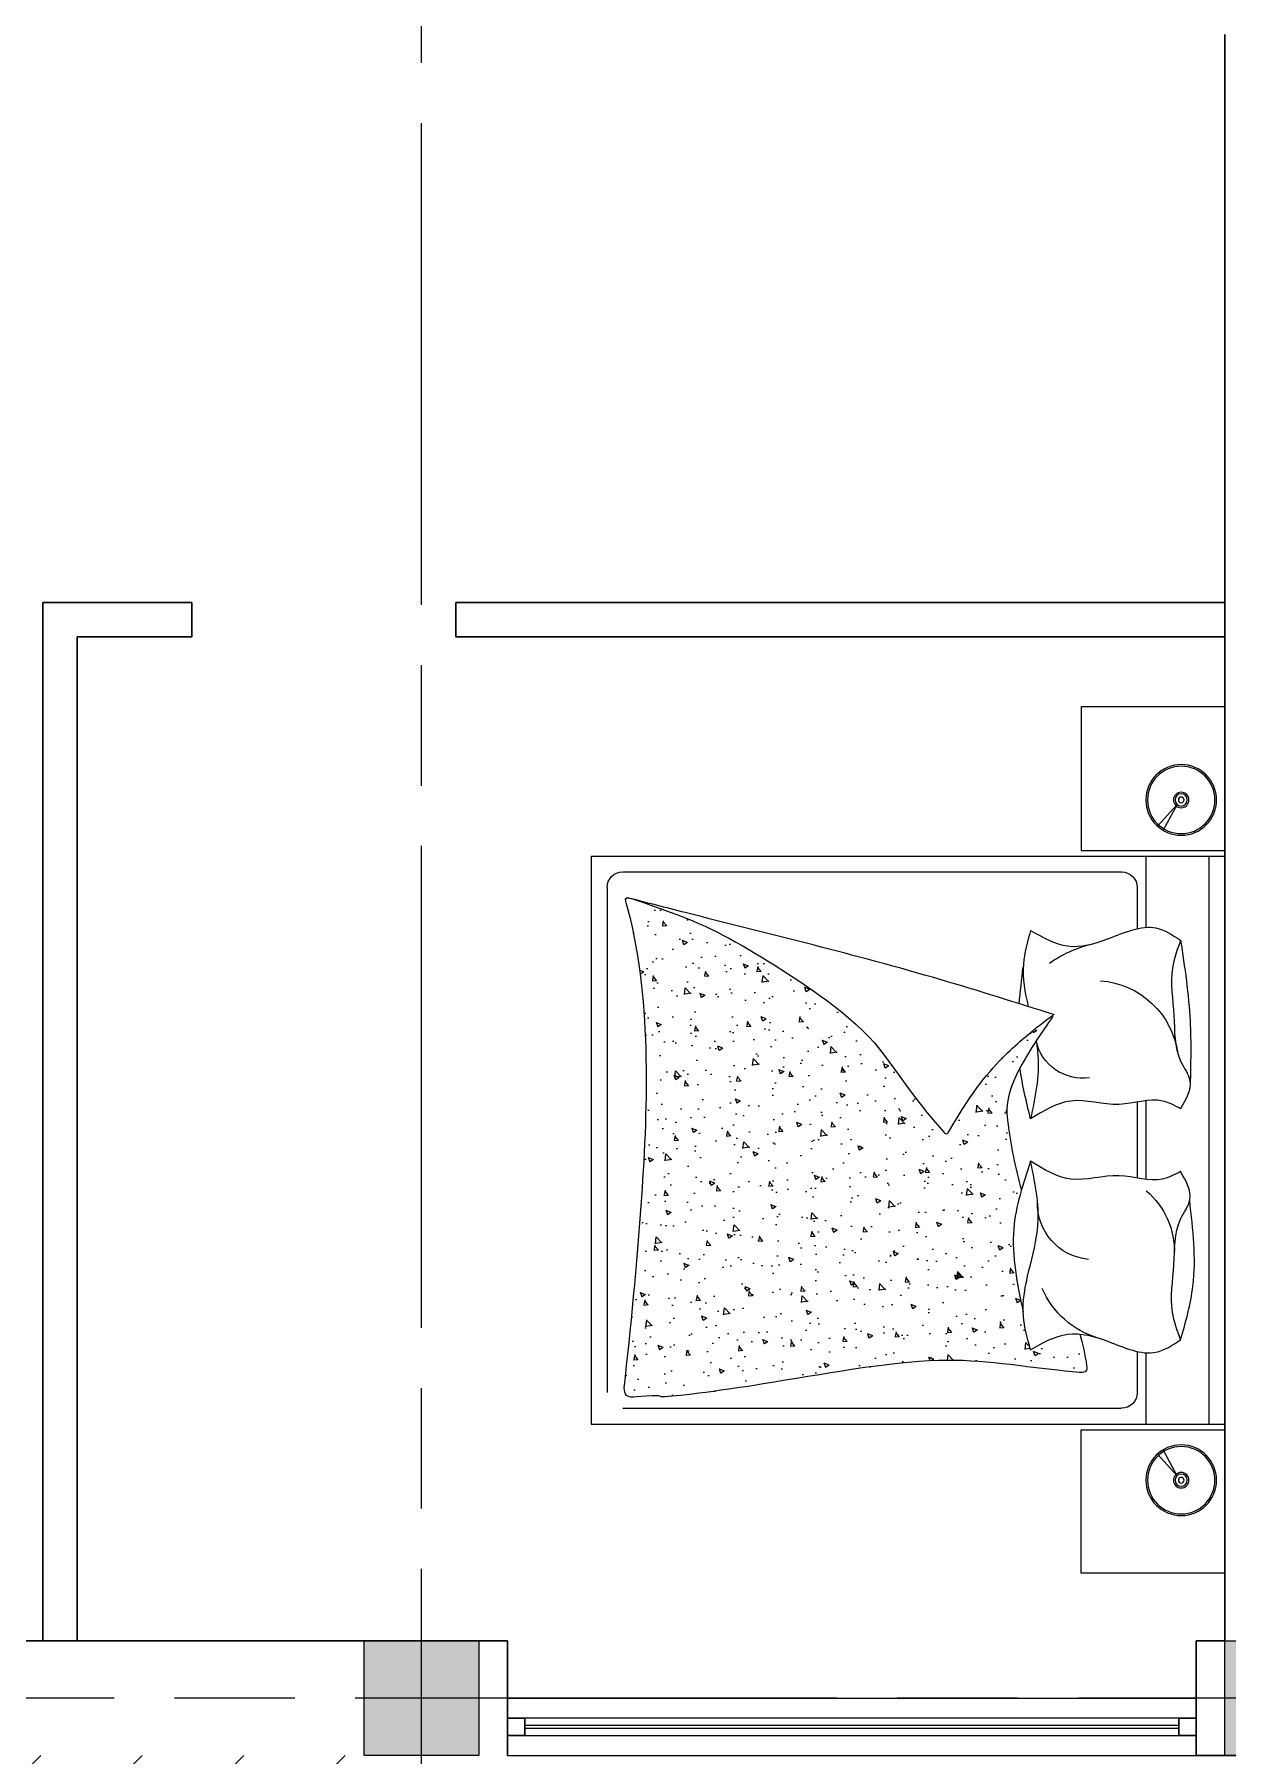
# Model space of a CAD drawing. Header units: inches. Extents: x 2870606 to 3671143, y -733551 to -473558.
# Drawn here: x 3383497 to 3387655, y -518623 to -512623 of the extents above; entities that cross this region are included whole.
import ezdxf

# ---------------------------------------------------------------- set-up
doc = ezdxf.new("R2010")
doc.units = ezdxf.units.IN
doc.header["$MEASUREMENT"] = 0
doc.linetypes.add('ACAD_ISO08W100', pattern=[36, 24, -3, 6, -3])
doc.layers.add('100_FURNITURE', color=25, linetype='Continuous')
doc.layers.add('A_Windows', color=160, linetype='Continuous')

# ---------------------------------------------------------------- blocks, each defined once
blk = doc.blocks.new('*U56')
at = {"color": 7, "lineweight": 30}
for points in [[(0, 60), (60, 60), (60, 0), (0, 0)], [(2400, 60), (2340, 60), (2340, 0), (2400, 0)]]:
    blk.add_lwpolyline(points, close=True, dxfattribs=at)
at = {"color": 4, "lineweight": 25}
for points in [[(60, 60), (2340, 60), (2340, 0), (60, 0)], [(60, 35), (2340, 35), (2340, 25), (60, 25)]]:
    blk.add_lwpolyline(points, close=True, dxfattribs=at)
blk = doc.blocks.new('iy6tito6ot76o')
at = {"layer": '100_FURNITURE'}
h = blk.add_hatch(dxfattribs=at)
h.set_pattern_fill('AR-CONC', color=256, angle=180, style=0)
h.set_pattern_definition([(230, (2869573.83, 216895.09), (-182.18467, 15.9391), [19.05, -209.55]), (175, (2869573.83, 216895.1), (35.2428, -191.05664), [15.24, -167.64]), (280.451, (2869558.65, 216896.42), (-146.9425, -175.1167), [16.19, -178.09]), (226.1842, (2869573.83, 216844.3), (-271.079, 42.0423), [28.575, -314.325]), (276.6356, (2869551.24, 216847.8), (-237.4042, -247.4256), [24.285, -267.135]), (171.184, (2869573.83, 216844.3), (-237.4046, -247.4251), [22.86, -251.46]), (201, (2869548.43, 216856.99), (-151.6149, 102.2655), [19.05, -209.55]), (146, (2869548.43, 216857), (-61.802, -184.188), [15.24, -167.64]), (251.4514, (2869535.8, 216865.51), (-213.4165, -81.92286), [16.19, -178.09]), (217.5, (2869573.83, 216895.09), (-3.0886, -84.55504), [0, -165.608, 0, -170.18, 0, -168.275]), (187.5, (2869573.83, 216895.09), (-66.81966, -100.18057), [0, -97.028, 0, -161.798, 0, -64.135]), (147.5, (2869630.474, 216895.09), (-135.590595, 5.72874), [0, -63.5, 0, -198.12, 0, -262.89]), (137.5, (2869655.87, 216895.09), (-148.12918, -25.4265), [0, -82.55, 0, -131.572, 0, -186.69])])
edge = h.paths.add_edge_path()
edge.add_spline(control_points=[(2850367.2, 262864), (2850389.4, 262654.6), (2850440.9, 262169.8), (2850463.6, 261479.6), (2850367.5, 261149.4), (2850389.5, 261156.6), (2850404.1, 261161.5), (2850404.7, 261161.7)], knot_values=[5766.267478, 5766.267478, 5766.267478, 5766.267478, 6326.544882, 7063.125625, 7075.853468, 7104.137891, 7105.215597, 7105.215597, 7105.215597, 7105.215597], degree=3, periodic=0)
edge.add_spline(control_points=[(2850404.7, 261161.7), (2850593, 261224.6), (2850752.5, 261295.9), (2851288, 261646.3), (2851309.4, 261782), (2851491, 261982.6), (2851582.2, 261825.2), (2851682.7, 261708.1), (2851788, 261619.1), (2851869.7, 261557.4), (2851832.7, 261609.1), (2851812.4, 261639), (2851802.7, 261653.8)], knot_values=[7105.215597, 7105.215597, 7105.215597, 7105.215597, 7482.255608, 7822.118426, 8365.070605, 8376.683952, 8384.467459, 8620.875161, 8806.816714, 8824.217175, 8839.174614, 8855.523867, 8855.523867, 8855.523867, 8855.523867], degree=3, periodic=0)
edge.add_arc((2851966.2, 261616.1), 167.9, 526.97885, 526.97996, ccw=False)
edge.add_spline(control_points=[(2851802.7, 261653.8), (2851779, 261690), (2851760.5, 261721.1), (2851746.3, 261748.3)], knot_values=[8855.523867, 8855.523867, 8855.523867, 8855.523867, 8895.532423, 8895.532423, 8895.532423, 8895.532423], degree=3, periodic=0)
edge.add_spline(control_points=[(2851746.3, 261748.3), (2851694.4, 261847.4), (2851703.8, 261964.3), (2851729.9, 262096.9), (2851751.6, 262173.7)], knot_values=[8895.532423, 8895.532423, 8895.532423, 8895.532423, 9041.086843, 9254.378307, 9254.378307, 9254.378307, 9254.378307], degree=3, periodic=0)
edge.add_spline(control_points=[(2851751.6, 262173.7), (2851738.6, 262218.6), (2851707, 262358.1), (2851737.1, 262501.7), (2851757.5, 262598.9)], knot_values=[94.285977, 94.285977, 94.285977, 94.285977, 220.862167, 485.908125, 485.908125, 485.908125, 485.908125], degree=3, periodic=0)
edge.add_spline(control_points=[(2851757.5, 262598.9), (2851757.6, 262603.6), (2851759.9, 262647.6), (2851772.5, 262691.4), (2851783.7, 262730.5)], knot_values=[0, 0, 0, 0, 13.110285, 122.324981, 122.324981, 122.324981, 122.324981], degree=3, periodic=0)
edge.add_spline(control_points=[(2851783.7, 262730.5), (2851825.7, 262706.3), (2851881.3, 262674.3), (2851940.6, 262674.3), (2851955.1, 262675.8)], knot_values=[0, 0, 0, 0, 126.546295, 167.288555, 167.288555, 167.288555, 167.288555], degree=3, periodic=0)
edge.add_spline(control_points=[(2851955.1, 262675.8), (2851965.2, 262710.7), (2851974.6, 262752.8), (2851982.1, 262812.5), (2851747.2, 262790.7), (2851480.4, 262735), (2850869.8, 262853.1), (2850438.8, 262906.9), (2850513.6, 262885.6), (2850371.1, 262898.6), (2850368.3, 262874), (2850367.2, 262864)], knot_values=[3985.05903, 3985.05903, 3985.05903, 3985.05903, 4080.88352, 4095.097586, 4129.948642, 4553.773643, 5047.299708, 5447.379817, 5706.978712, 5742.134282, 5766.267478, 5766.267478, 5766.267478, 5766.267478], degree=3, periodic=0)
for p, q in [((2852460.1, 263509.7), (2851960, 263509.7)), ((2851960, 263509.7), (2851960, 263009.3)), ((2852460.1, 263009.3), (2852460.1, 263509.7)), ((2852225.7, 263094.2), (2852294.2, 263169.5)), ((2852294.2, 263169.5), (2852245.4, 263079.6)), ((2850252.1, 261009.6), (2850252.1, 262989.6)), ((2850252.1, 262989.6), (2852460.1, 262989.6)), ((2851960, 263009.3), (2852460.1, 263009.3)), ((2852184.8, 262741.2), (2852184.8, 262989.6)), ((2852404.7, 261009.6), (2852404.7, 262989.6)), ((2852460.1, 261009.6), (2852460.1, 262989.6)), ((2850362.1, 262934.6), (2852100.3, 262934.6)), ((2850307.1, 261119.6), (2850307.1, 262879.6)), ((2852155.3, 262736.7), (2852155.3, 262879.6)), ((2852155.3, 261867), (2852155.3, 262132.2)), ((2852184.8, 261862.5), (2852184.8, 262136.8)), ((2852155.3, 261119.6), (2852155.3, 261262.6)), ((2852184.8, 261009.6), (2852184.8, 261258.1)), ((2850362.1, 261064.6), (2852100.3, 261064.6)), ((2850252.1, 261009.6), (2852460.1, 261009.6)), ((2851960, 260489.5), (2851960, 260989.9)), ((2851960, 260989.9), (2852460.1, 260989.9)), ((2852460.1, 260989.9), (2852460.1, 260489.5)), ((2852225.7, 260905.1), (2852294.2, 260829.7)), ((2852294.2, 260829.7), (2852245.4, 260919.7)), ((2852460.1, 260489.5), (2851960, 260489.5))]:
    blk.add_line(p, q, dxfattribs=at)
for centre, radius in [((2852308.5, 263185.3), 123.2), ((2852308.5, 263185.3), 117.5), ((2852308.5, 263185.3), 27), ((2852308.5, 263185.3), 21.3), ((2852308.5, 263185.3), 10), ((2852308.5, 260813.9), 123.2), ((2852308.5, 260813.9), 117.5), ((2852308.5, 260813.9), 27), ((2852308.5, 260813.9), 21.3), ((2852308.5, 260813.9), 10)]:
    blk.add_circle(centre, radius, dxfattribs=at)
for centre, radius, start, end in [((2852100.3, 262879.6), 55, 0, 90), ((2852103.3, 262398.3), 303.3, 106.10155, 156.90491), ((2852003.2, 262220.7), 195.6, 95.30374, 182.10826), ((2852009.3, 262387.1), 275.3, 310.1552, 1.89049), ((2851966.2, 261616.1), 167.9, 82.30633, 166.97918), ((2852005.4, 261736.6), 293.4, 274.16106, 352.34383), ((2852098.9, 261736.2), 432.5, 234.77821, 256.11832), ((2850362.1, 261119.6), 55, 180, 270), ((2852100.3, 261119.6), 55, 270, 0)]:
    blk.add_arc(centre, radius, start, end, dxfattribs=at)
for points, knots in [([(2851955.1, 262675.8), (2851965.2, 262710.7), (2851974.6, 262752.8), (2851982.1, 262812.5), (2851747.2, 262790.7), (2851480.4, 262735), (2850869.8, 262853.1), (2850438.8, 262906.9), (2850513.6, 262885.6), (2850371.1, 262898.6), (2850368.3, 262874), (2850367.2, 262864)], [3985.05903, 3985.05903, 3985.05903, 3985.05903, 4080.88352, 4095.097586, 4129.948642, 4553.773643, 5047.299708, 5447.379817, 5706.978712, 5742.134282, 5766.267478, 5766.267478, 5766.267478, 5766.267478]), ([(2850367.2, 262864), (2850389.4, 262654.6), (2850440.9, 262169.8), (2850463.6, 261479.6), (2850367.5, 261149.4), (2850586.3, 261221.6), (2850752, 261295.6), (2851288, 261646.3), (2851309.4, 261782), (2851491, 261982.6), (2851582.2, 261825.2), (2851682.7, 261708.1), (2851788, 261619.1), (2851869.7, 261557.4), (2851691.7, 261806.2), (2851699.7, 261943.5), (2851729.9, 262096.9), (2851751.6, 262173.7)], [5766.267478, 5766.267478, 5766.267478, 5766.267478, 6326.544882, 7063.125625, 7075.853468, 7104.137891, 7482.255608, 7822.118426, 8365.070605, 8376.683952, 8384.467459, 8620.875161, 8806.816714, 8824.217175, 8839.174614, 9041.086843, 9254.378307, 9254.378307, 9254.378307, 9254.378307]), ([(2851802.7, 261653.8), (2851805.7, 261670.6), (2851818.1, 261761.1), (2851799.1, 261851.8), (2851783.7, 261925.7)], [355.798164, 355.798164, 355.798164, 355.798164, 402.016842, 604.685285, 604.685285, 604.685285, 604.685285]), ([(2851783.7, 261268.8), (2851772.5, 261307.9), (2851747.1, 261396.1), (2851763.8, 261485.2), (2851775.5, 261535)], [0, 0, 0, 0, 109.214696, 246.634525, 246.634525, 246.634525, 246.634525])]:
    blk.add_open_spline(points, degree=3, knots=knots, dxfattribs=at)
for points in [[(2851783.7, 262730.5), (2851911.9, 262676.2), (2852054.8, 262701.9), (2852220.5, 262739), (2852306.4, 262696.2)], [(2851783.7, 262730.5), (2851758.2, 262613), (2851809.2, 262295), (2851783.7, 262073.6)], [(2852306.4, 262696.2), (2852277.7, 262599.1), (2852283, 262433.9), (2852306.4, 262275.1), (2852338.8, 262206.9), (2852306.4, 262109.1)], [(2852306.4, 262696.2), (2852349.4, 262508.8), (2852338, 262210.7)], [(2851783.7, 262073.6), (2851724.6, 262309.2), (2851757.5, 262598.9)], [(2852306.4, 262109.1), (2852243.8, 262135.8), (2852092.5, 262123.9), (2851923.3, 262135.8), (2851783.7, 262073.6)], [(2852306.4, 261890.1), (2852243.8, 261863.4), (2852092.5, 261875.3), (2851923.3, 261863.4), (2851783.7, 261925.7)], [(2852306.4, 261303.1), (2852277.7, 261400.1), (2852283, 261565.3), (2852306.4, 261724.1), (2852338.8, 261792.3), (2852306.4, 261890.1)], [(2852306.4, 261303.1), (2852339.4, 261585.8), (2852339.7, 261806.8)], [(2851866.6, 261563), (2851468.8, 261440.2), (2850580, 261206.6), (2850378.6, 261155)], [(2851783.7, 261268.8), (2851911.9, 261323), (2852054.8, 261297.3), (2852220.5, 261260.2), (2852306.4, 261303.1)]]:
    blk.add_spline(points, degree=3, dxfattribs=at)
for points in [[(2851783.7, 261925.7), (2851769.1, 261866.7), (2851754.6, 261807.7), (2851746.3, 261748.3)], [(2851743.8, 261525.2), (2851747.4, 261482), (2851752.5, 261438.7), (2851757.7, 261395.4)]]:
    blk.add_open_spline(points, degree=3, dxfattribs=at)

msp = doc.modelspace()

# ---------------------------------------------------------------- hatches: boundary and pattern name
h = msp.add_hatch(color=256)
h.dxf.hatch_style = 1
h.paths.add_polyline_path([(3384645.37, -518623.13), (3384645.37, -518223.13), (3385045.37, -518223.13), (3385045.37, -518623.13)])
h = msp.add_hatch(color=256)
h.dxf.hatch_style = 1
h.paths.add_polyline_path([(3387645.37, -518623.13), (3387645.37, -518223.13), (3388045.37, -518223.13), (3388045.37, -518623.13)])
h = msp.add_hatch()
h.set_pattern_fill('ANSI31', color=72, scale=2000)
h.set_pattern_definition([(45, (340008.68, 104568.67), (-176.776695, 176.776695), [])])
h.paths.add_polyline_path([(3384645.37, -518623.13), (3378445.37, -518623.13), (3378445.37, -521823.13), (3384645.37, -521823.13)])

# ---------------------------------------------------------------- linework, layer by layer
at = {"color": 252, "linetype": 'ACAD_ISO08W100', "ltscale": 70}
for p, q in [((3384845.37, -524692.02), (3384845.37, -496403.85)), ((3441734.29, -518423.13), (3375840.6, -518423.13))]:
    msp.add_line(p, q, dxfattribs=at)
at = {"lineweight": 30}
for p, q in [((3387645.37, -518223.13), (3387645.37, -512623.13, -58.88)), ((3383525.37, -518223.13), (3383525.37, -514603.13, -38.06)), ((3384045.37, -514603.13), (3383525.37, -514603.13)), ((3384045.37, -514723.13), (3384045.37, -514603.13)), ((3387645.37, -514603.13), (3384965.37, -514603.13)), ((3384965.37, -514723.13), (3384965.37, -514603.13)), ((3383645.37, -518223.13), (3383645.37, -514723.13, -36.8)), ((3384045.37, -514723.13), (3383645.37, -514723.13)), ((3387645.37, -514723.13), (3384965.37, -514723.13)), ((3384645.37, -518223.13), (3383045.37, -518223.13)), ((3385145.37, -518223.13), (3384645.66, -518223.13)), ((3385145.37, -518623.13), (3385145.37, -518223.13)), ((3387645.37, -518223.13), (3387545.37, -518223.13)), ((3387545.37, -518623.13), (3387545.37, -518223.13)), ((3387545.37, -518623.13), (3387645.37, -518623.13))]:
    msp.add_line(p, q, dxfattribs=at)
for p, q in [((3385145.37, -518423.13), (3385145.37, -518623.13)), ((3385145.37, -518423.13), (3387545.37, -518423.13)), ((3385145.37, -518623.13), (3387545.37, -518623.13))]:
    msp.add_line(p, q)
for points in [[(3385045.37, -518223.13), (3385045.37, -518623.13), (3384645.37, -518623.13), (3384645.37, -518223.13)], [(3388045.37, -518223.13), (3388045.37, -518623.13), (3387645.37, -518623.13), (3387645.37, -518223.13)]]:
    msp.add_lwpolyline(points, close=True)
msp.add_lwpolyline([(3388045.37, -518223.13), (3389145.37, -518223.13), (3389145.37, -518623.13), (3387645.37, -518623.13)], dxfattribs=at)

# ---------------------------------------------------------------- block references
at = {"color": 1, "xscale": -1, "rotation": 180}
msp.add_blockref('iy6tito6ot76o', (535185.31, -254477.89, -19.66), dxfattribs=at)
at = {"layer": 'A_Windows', "color": 5, "lineweight": 30, "xscale": -1, "rotation": 359.9999846070635}
msp.add_blockref('*U56', (3387545.37, -518553.14), dxfattribs=at)

doc.saveas('drawing.dxf')
